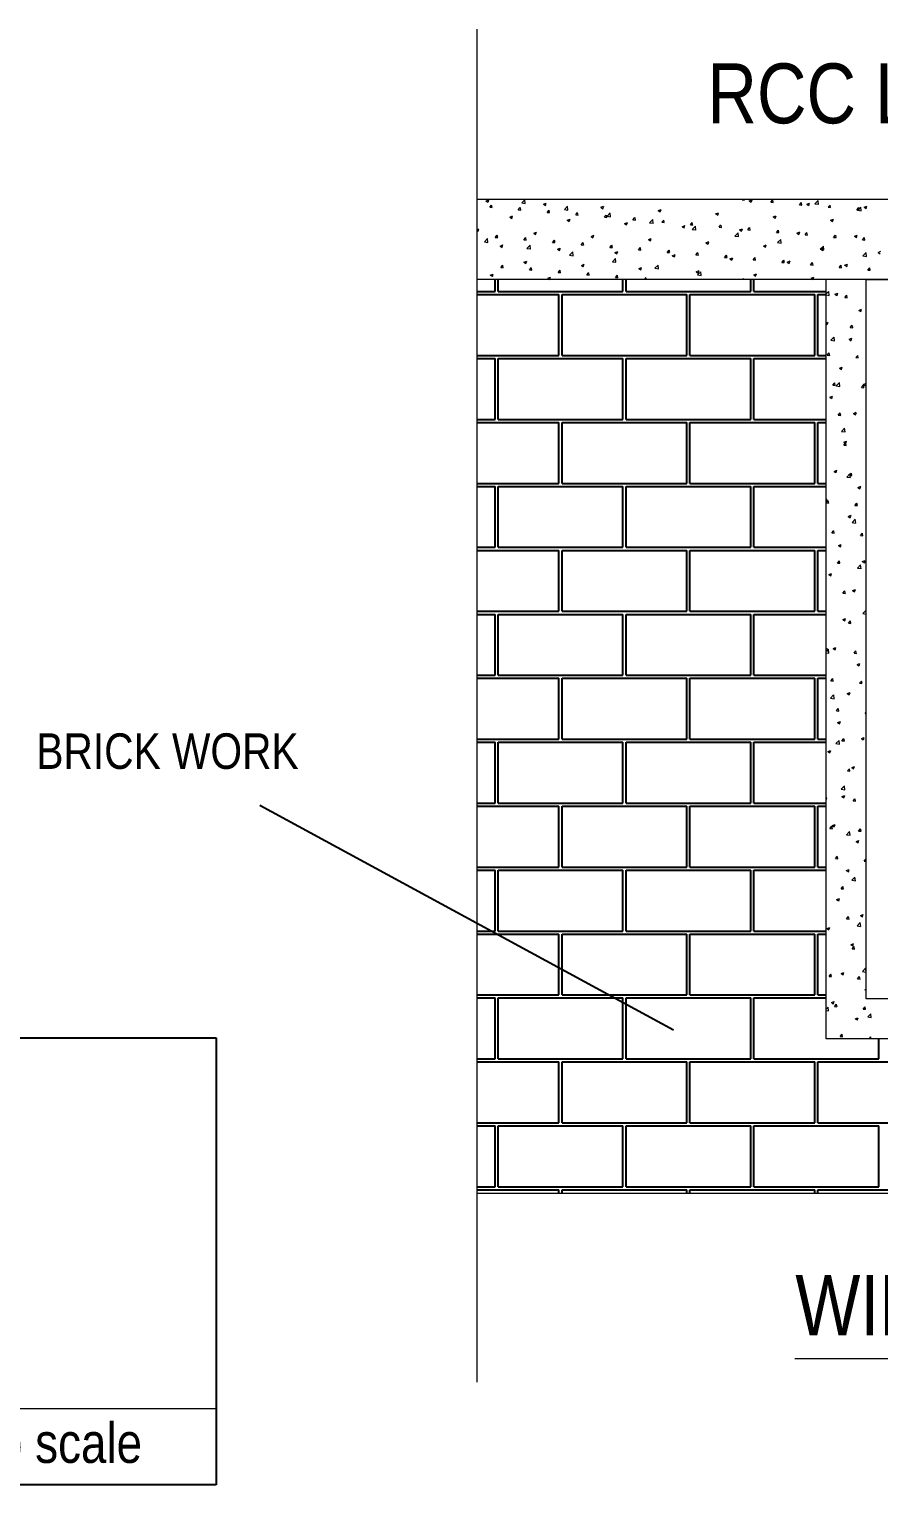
# Model space of a CAD drawing. Header units: metres. Extents: x 385023 to 385532, y 1408468 to 1408621.
# Drawn here: x 385192.37 to 385198.04, y 1408483.92 to 1408493.64 of the extents above; entities that cross this region are included whole.
import ezdxf

# ---------------------------------------------------------------- set-up
doc = ezdxf.new("R2010")
doc.units = ezdxf.units.M
doc.header["$MEASUREMENT"] = 0
doc.styles.add('stylus', font='ARIALN.TTF')

# ---------------------------------------------------------------- blocks, each defined once
blk = doc.blocks.new('A$C222665A7')
at = {"color": 3, "lineweight": 5}
for p, q in [((33.408, 3.605), (33.408, 14.096)), ((44.402, 12.775), (33.408, 12.775)), ((33.477, 12.763), (33.498, 12.772)), ((33.477, 12.763), (33.492, 12.753)), ((33.493, 12.753), (33.499, 12.771)), ((33.754, 12.748), (33.778, 12.773)), ((33.782, 12.743), (33.779, 12.773)), ((35.464, 12.772), (35.465, 12.775)), ((35.464, 12.772), (35.482, 12.771)), ((35.482, 12.77), (35.482, 12.775)), ((35.519, 12.764), (35.54, 12.772)), ((35.519, 12.764), (35.534, 12.754)), ((35.534, 12.753), (35.541, 12.772)), ((35.686, 12.753), (35.701, 12.771)), ((35.705, 12.751), (35.701, 12.77)), ((36.028, 12.742), (36.052, 12.767)), ((36.056, 12.737), (36.053, 12.767)), ((33.506, 12.714), (33.521, 12.732)), ((33.506, 12.714), (33.525, 12.713)), ((33.525, 12.712), (33.521, 12.732)), ((33.662, 12.638), (33.683, 12.647)), ((33.678, 12.628), (33.684, 12.646)), ((33.728, 12.695), (33.743, 12.713)), ((33.728, 12.695), (33.747, 12.693)), ((33.747, 12.693), (33.744, 12.712)), ((33.754, 12.748), (33.782, 12.744)), ((33.922, 12.738), (33.944, 12.747)), ((33.922, 12.738), (33.938, 12.728)), ((33.938, 12.728), (33.944, 12.746)), ((33.951, 12.675), (33.966, 12.693)), ((33.951, 12.675), (33.969, 12.674)), ((33.97, 12.674), (33.966, 12.693)), ((34.085, 12.697), (34.109, 12.722)), ((34.085, 12.697), (34.112, 12.692)), ((34.113, 12.692), (34.109, 12.721)), ((34.173, 12.656), (34.188, 12.674)), ((34.173, 12.656), (34.191, 12.654)), ((34.192, 12.654), (34.188, 12.673)), ((34.367, 12.714), (34.389, 12.722)), ((34.367, 12.714), (34.383, 12.703)), ((34.383, 12.703), (34.39, 12.722)), ((34.395, 12.637), (34.41, 12.654)), ((34.414, 12.635), (34.411, 12.654)), ((34.416, 12.645), (34.44, 12.671)), ((34.416, 12.645), (34.443, 12.641)), ((34.443, 12.641), (34.44, 12.67)), ((34.813, 12.689), (34.835, 12.697)), ((34.813, 12.689), (34.828, 12.678)), ((34.829, 12.678), (34.835, 12.697)), ((35.258, 12.664), (35.28, 12.672)), ((35.258, 12.664), (35.274, 12.654)), ((35.274, 12.653), (35.28, 12.672)), ((35.686, 12.753), (35.704, 12.751)), ((35.703, 12.639), (35.725, 12.647)), ((35.719, 12.628), (35.726, 12.647)), ((35.908, 12.734), (35.923, 12.751)), ((35.908, 12.734), (35.927, 12.732)), ((35.927, 12.732), (35.923, 12.751)), ((35.964, 12.739), (35.986, 12.747)), ((35.964, 12.739), (35.979, 12.729)), ((35.98, 12.728), (35.986, 12.747)), ((36.028, 12.742), (36.056, 12.738)), ((36.13, 12.714), (36.145, 12.732)), ((36.13, 12.714), (36.149, 12.712)), ((36.149, 12.712), (36.146, 12.732)), ((36.353, 12.695), (36.368, 12.712)), ((36.353, 12.695), (36.371, 12.693)), ((36.359, 12.691), (36.383, 12.716)), ((36.359, 12.691), (36.386, 12.686)), ((36.371, 12.693), (36.368, 12.712)), ((36.387, 12.686), (36.383, 12.716)), ((36.409, 12.714), (36.431, 12.723)), ((36.409, 12.714), (36.425, 12.704)), ((36.425, 12.704), (36.431, 12.722)), ((33.408, 12.541), (33.423, 12.547)), ((33.408, 12.534), (33.417, 12.528)), ((33.417, 12.528), (33.423, 12.547)), ((33.662, 12.638), (33.677, 12.628)), ((34.107, 12.614), (34.129, 12.622)), ((34.107, 12.614), (34.123, 12.603)), ((34.123, 12.603), (34.129, 12.622)), ((34.395, 12.637), (34.414, 12.635)), ((34.552, 12.589), (34.574, 12.597)), ((34.552, 12.589), (34.568, 12.578)), ((34.568, 12.578), (34.574, 12.597)), ((34.617, 12.617), (34.632, 12.635)), ((34.617, 12.617), (34.636, 12.615)), ((34.636, 12.615), (34.633, 12.635)), ((34.746, 12.594), (34.77, 12.619)), ((34.746, 12.594), (34.774, 12.59)), ((34.774, 12.589), (34.771, 12.619)), ((34.84, 12.598), (34.855, 12.615)), ((34.84, 12.598), (34.858, 12.596)), ((34.859, 12.596), (34.855, 12.615)), ((34.998, 12.564), (35.019, 12.572)), ((34.998, 12.564), (35.013, 12.554)), ((35.014, 12.553), (35.02, 12.572)), ((35.062, 12.578), (35.077, 12.596)), ((35.062, 12.578), (35.081, 12.577)), ((35.081, 12.576), (35.077, 12.596)), ((35.077, 12.543), (35.101, 12.568)), ((35.077, 12.543), (35.105, 12.539)), ((35.105, 12.538), (35.102, 12.568)), ((35.284, 12.559), (35.299, 12.577)), ((35.284, 12.559), (35.303, 12.557)), ((35.303, 12.557), (35.3, 12.576)), ((35.443, 12.539), (35.465, 12.548)), ((35.443, 12.539), (35.459, 12.529)), ((35.459, 12.528), (35.465, 12.547)), ((35.507, 12.539), (35.521, 12.557)), ((35.507, 12.539), (35.525, 12.538)), ((35.525, 12.537), (35.522, 12.557)), ((35.703, 12.639), (35.719, 12.629)), ((35.729, 12.52), (35.744, 12.538)), ((35.748, 12.518), (35.744, 12.537)), ((36.149, 12.614), (36.171, 12.623)), ((36.149, 12.614), (36.164, 12.604)), ((36.165, 12.604), (36.171, 12.622)), ((33.465, 12.446), (33.489, 12.471)), ((33.465, 12.446), (33.492, 12.442)), ((33.492, 12.441), (33.489, 12.471)), ((33.549, 12.481), (33.564, 12.499)), ((33.549, 12.481), (33.568, 12.48)), ((33.568, 12.479), (33.564, 12.499)), ((33.586, 12.414), (33.608, 12.422)), ((33.602, 12.403), (33.608, 12.422)), ((33.771, 12.462), (33.786, 12.48)), ((33.771, 12.462), (33.79, 12.46)), ((33.79, 12.46), (33.787, 12.479)), ((33.795, 12.395), (33.819, 12.42)), ((33.823, 12.39), (33.82, 12.42)), ((33.847, 12.514), (33.868, 12.522)), ((33.847, 12.514), (33.862, 12.503)), ((33.862, 12.503), (33.869, 12.522)), ((33.994, 12.442), (34.009, 12.46)), ((33.994, 12.442), (34.012, 12.441)), ((34.013, 12.44), (34.009, 12.46)), ((34.216, 12.423), (34.231, 12.441)), ((34.216, 12.423), (34.234, 12.421)), ((34.235, 12.421), (34.231, 12.44)), ((34.292, 12.489), (34.314, 12.497)), ((34.292, 12.489), (34.307, 12.478)), ((34.308, 12.478), (34.314, 12.497)), ((34.438, 12.403), (34.453, 12.421)), ((34.457, 12.402), (34.453, 12.421)), ((34.737, 12.464), (34.759, 12.472)), ((34.737, 12.464), (34.753, 12.454)), ((34.753, 12.453), (34.759, 12.472)), ((35.183, 12.439), (35.204, 12.448)), ((35.183, 12.439), (35.198, 12.429)), ((35.199, 12.429), (35.205, 12.447)), ((35.408, 12.491), (35.432, 12.517)), ((35.408, 12.491), (35.435, 12.487)), ((35.436, 12.487), (35.432, 12.516)), ((35.628, 12.414), (35.65, 12.423)), ((35.644, 12.404), (35.65, 12.422)), ((35.729, 12.52), (35.747, 12.518)), ((35.738, 12.44), (35.763, 12.465)), ((35.738, 12.44), (35.766, 12.436)), ((35.766, 12.436), (35.763, 12.465)), ((35.888, 12.514), (35.91, 12.523)), ((35.888, 12.514), (35.904, 12.504)), ((35.904, 12.504), (35.911, 12.522)), ((35.951, 12.5), (35.966, 12.518)), ((35.951, 12.5), (35.97, 12.499)), ((35.97, 12.498), (35.966, 12.518)), ((36.173, 12.481), (36.188, 12.499)), ((36.173, 12.481), (36.192, 12.479)), ((36.192, 12.479), (36.189, 12.498)), ((36.334, 12.49), (36.356, 12.498)), ((36.334, 12.49), (36.349, 12.479)), ((36.35, 12.479), (36.356, 12.498)), ((36.396, 12.462), (36.411, 12.479)), ((36.396, 12.462), (36.414, 12.46)), ((36.414, 12.46), (36.411, 12.479)), ((33.586, 12.414), (33.602, 12.403)), ((33.795, 12.395), (33.823, 12.391)), ((34.032, 12.389), (34.053, 12.397)), ((34.032, 12.389), (34.047, 12.379)), ((34.047, 12.378), (34.054, 12.397)), ((34.126, 12.344), (34.15, 12.369)), ((34.126, 12.344), (34.154, 12.339)), ((34.154, 12.339), (34.15, 12.368)), ((34.438, 12.403), (34.457, 12.402)), ((34.457, 12.292), (34.481, 12.317)), ((34.477, 12.364), (34.499, 12.372)), ((34.477, 12.364), (34.492, 12.354)), ((34.485, 12.288), (34.481, 12.317)), ((34.493, 12.353), (34.499, 12.372)), ((34.66, 12.384), (34.675, 12.402)), ((34.66, 12.384), (34.679, 12.382)), ((34.679, 12.382), (34.676, 12.402)), ((34.883, 12.365), (34.898, 12.382)), ((34.883, 12.365), (34.901, 12.363)), ((34.902, 12.363), (34.898, 12.382)), ((34.922, 12.339), (34.944, 12.348)), ((34.922, 12.339), (34.938, 12.329)), ((34.938, 12.329), (34.944, 12.347)), ((35.105, 12.345), (35.12, 12.363)), ((35.105, 12.345), (35.124, 12.344)), ((35.124, 12.343), (35.12, 12.363)), ((35.327, 12.326), (35.342, 12.343)), ((35.327, 12.326), (35.346, 12.324)), ((35.346, 12.324), (35.343, 12.343)), ((35.368, 12.314), (35.389, 12.323)), ((35.368, 12.314), (35.383, 12.304)), ((35.383, 12.304), (35.39, 12.322)), ((35.55, 12.306), (35.564, 12.324)), ((35.55, 12.306), (35.568, 12.305)), ((35.568, 12.304), (35.565, 12.324)), ((35.628, 12.414), (35.644, 12.404)), ((35.772, 12.287), (35.787, 12.305)), ((35.791, 12.285), (35.787, 12.304)), ((36.069, 12.389), (36.093, 12.414)), ((36.069, 12.389), (36.097, 12.385)), ((36.073, 12.39), (36.095, 12.398)), ((36.073, 12.39), (36.089, 12.379)), ((36.089, 12.379), (36.095, 12.398)), ((36.097, 12.384), (36.094, 12.414)), ((36.4, 12.338), (36.424, 12.363)), ((36.4, 12.338), (36.427, 12.333)), ((36.428, 12.333), (36.424, 12.362)), ((36.519, 12.365), (36.54, 12.373)), ((36.519, 12.365), (36.534, 12.354)), ((33.511, 12.189), (33.533, 12.197)), ((33.527, 12.178), (33.533, 12.197)), ((33.592, 12.248), (33.607, 12.266)), ((33.592, 12.248), (33.611, 12.247)), ((33.611, 12.246), (33.607, 12.266)), ((33.771, 12.289), (33.793, 12.297)), ((33.771, 12.289), (33.787, 12.279)), ((33.787, 12.278), (33.793, 12.297)), ((33.814, 12.229), (33.829, 12.247)), ((33.814, 12.229), (33.833, 12.227)), ((33.833, 12.227), (33.83, 12.246)), ((34.037, 12.209), (34.052, 12.227)), ((34.037, 12.209), (34.055, 12.208)), ((34.056, 12.207), (34.052, 12.227)), ((34.217, 12.264), (34.238, 12.273)), ((34.217, 12.264), (34.232, 12.254)), ((34.232, 12.253), (34.239, 12.272)), ((34.259, 12.19), (34.274, 12.208)), ((34.278, 12.188), (34.274, 12.207)), ((34.457, 12.292), (34.484, 12.288)), ((34.662, 12.239), (34.684, 12.248)), ((34.662, 12.239), (34.677, 12.229)), ((34.678, 12.229), (34.684, 12.247)), ((34.787, 12.241), (34.812, 12.266)), ((34.787, 12.241), (34.815, 12.237)), ((34.815, 12.236), (34.812, 12.266)), ((35.107, 12.215), (35.129, 12.223)), ((35.107, 12.215), (35.123, 12.204)), ((35.118, 12.19), (35.142, 12.215)), ((35.123, 12.204), (35.129, 12.223)), ((35.146, 12.185), (35.143, 12.214)), ((35.553, 12.19), (35.574, 12.198)), ((35.568, 12.179), (35.575, 12.198)), ((35.772, 12.287), (35.79, 12.285)), ((35.813, 12.29), (35.835, 12.298)), ((35.813, 12.29), (35.828, 12.279)), ((35.829, 12.279), (35.835, 12.298)), ((35.994, 12.267), (36.009, 12.285)), ((35.994, 12.267), (36.013, 12.266)), ((36.013, 12.265), (36.009, 12.285)), ((36.216, 12.248), (36.231, 12.266)), ((36.216, 12.248), (36.235, 12.246)), ((36.235, 12.246), (36.232, 12.265)), ((36.258, 12.265), (36.28, 12.273)), ((36.258, 12.265), (36.274, 12.254)), ((36.274, 12.254), (36.28, 12.273)), ((36.439, 12.228), (36.454, 12.246)), ((36.439, 12.228), (36.457, 12.227)), ((36.457, 12.227), (36.454, 12.246)), ((44.402, 12.155), (33.408, 12.155)), ((33.511, 12.189), (33.526, 12.179)), ((33.956, 12.164), (33.978, 12.173)), ((33.956, 12.164), (33.97, 12.155)), ((33.973, 12.155), (33.978, 12.172)), ((34.259, 12.19), (34.277, 12.188)), ((34.481, 12.17), (34.496, 12.188)), ((34.481, 12.17), (34.5, 12.169)), ((34.5, 12.168), (34.496, 12.188)), ((34.707, 12.155), (34.718, 12.169)), ((34.721, 12.155), (34.719, 12.168)), ((35.118, 12.19), (35.146, 12.185)), ((35.465, 12.155), (35.473, 12.163)), ((35.474, 12.155), (35.473, 12.163)), ((35.553, 12.19), (35.568, 12.179)), ((35.998, 12.165), (36.02, 12.173)), ((35.998, 12.165), (36.013, 12.155)), ((36.014, 12.155), (36.02, 12.173)), ((36.116, 6.267), (36.116, 12.155)), ((36.426, 6.577), (36.426, 12.155)), ((36.426, 12.155), (41.384, 12.155)), ((36.116, 12.042), (36.134, 12.061)), ((36.116, 12.035), (36.138, 12.031)), ((36.138, 12.031), (36.135, 12.061)), ((36.183, 12.04), (36.205, 12.048)), ((36.183, 12.04), (36.198, 12.03)), ((36.199, 12.029), (36.205, 12.048)), ((36.259, 12.015), (36.274, 12.033)), ((36.259, 12.015), (36.278, 12.013)), ((36.278, 12.013), (36.275, 12.032)), ((36.368, 11.915), (36.39, 11.924)), ((36.368, 11.915), (36.383, 11.905)), ((36.384, 11.905), (36.39, 11.923)), ((36.116, 11.819), (36.129, 11.824)), ((36.116, 11.81), (36.123, 11.805)), ((36.123, 11.805), (36.13, 11.823)), ((36.302, 11.782), (36.317, 11.8)), ((36.302, 11.782), (36.321, 11.78)), ((36.321, 11.78), (36.318, 11.799)), ((36.151, 11.683), (36.175, 11.708)), ((36.151, 11.683), (36.179, 11.678)), ((36.179, 11.678), (36.176, 11.707)), ((36.293, 11.691), (36.314, 11.699)), ((36.293, 11.691), (36.308, 11.68)), ((36.308, 11.68), (36.315, 11.699)), ((36.123, 11.568), (36.138, 11.586)), ((36.123, 11.568), (36.142, 11.566)), ((36.142, 11.566), (36.138, 11.586)), ((36.345, 11.549), (36.36, 11.566)), ((36.345, 11.549), (36.364, 11.547)), ((36.364, 11.547), (36.361, 11.566)), ((36.217, 11.466), (36.239, 11.474)), ((36.217, 11.466), (36.233, 11.456)), ((36.233, 11.455), (36.239, 11.474)), ((36.166, 11.335), (36.181, 11.353)), ((36.166, 11.335), (36.185, 11.333)), ((36.185, 11.333), (36.181, 11.352)), ((36.192, 11.329), (36.217, 11.355)), ((36.192, 11.329), (36.22, 11.325)), ((36.22, 11.325), (36.217, 11.354)), ((36.388, 11.316), (36.403, 11.333)), ((36.388, 11.316), (36.407, 11.314)), ((36.402, 11.341), (36.424, 11.35)), ((36.402, 11.341), (36.418, 11.331)), ((36.407, 11.314), (36.404, 11.333)), ((36.418, 11.33), (36.424, 11.349)), ((36.142, 11.241), (36.163, 11.25)), ((36.142, 11.241), (36.157, 11.231)), ((36.158, 11.231), (36.164, 11.249)), ((36.209, 11.102), (36.224, 11.12)), ((36.209, 11.102), (36.228, 11.1)), ((36.228, 11.1), (36.224, 11.119)), ((36.327, 11.116), (36.348, 11.125)), ((36.327, 11.116), (36.342, 11.106)), ((36.343, 11.106), (36.349, 11.124)), ((36.234, 10.976), (36.258, 11.001)), ((36.234, 10.976), (36.261, 10.972)), ((36.261, 10.972), (36.258, 11.001)), ((36.251, 10.892), (36.273, 10.9)), ((36.251, 10.892), (36.267, 10.881)), ((36.252, 10.869), (36.267, 10.887)), ((36.252, 10.869), (36.271, 10.867)), ((36.267, 10.881), (36.273, 10.9)), ((36.271, 10.867), (36.267, 10.886)), ((36.176, 10.667), (36.198, 10.675)), ((36.176, 10.667), (36.191, 10.657)), ((36.192, 10.656), (36.198, 10.675)), ((36.275, 10.623), (36.299, 10.648)), ((36.275, 10.623), (36.302, 10.619)), ((36.295, 10.636), (36.31, 10.654)), ((36.295, 10.636), (36.314, 10.634)), ((36.303, 10.619), (36.299, 10.648)), ((36.314, 10.634), (36.31, 10.653)), ((36.361, 10.542), (36.383, 10.551)), ((36.361, 10.542), (36.376, 10.532)), ((36.377, 10.532), (36.383, 10.55)), ((36.116, 10.448), (36.122, 10.451)), ((36.116, 10.432), (36.123, 10.45)), ((36.116, 10.422), (36.131, 10.44)), ((36.116, 10.432), (36.116, 10.432)), ((36.116, 10.422), (36.134, 10.42)), ((36.135, 10.42), (36.131, 10.44)), ((36.338, 10.403), (36.353, 10.42)), ((36.338, 10.403), (36.357, 10.401)), ((36.357, 10.401), (36.353, 10.42)), ((36.286, 10.318), (36.307, 10.326)), ((36.286, 10.318), (36.301, 10.307)), ((36.301, 10.307), (36.308, 10.326)), ((36.316, 10.27), (36.34, 10.295)), ((36.344, 10.265), (36.34, 10.295)), ((36.159, 10.189), (36.174, 10.207)), ((36.159, 10.189), (36.177, 10.187)), ((36.178, 10.187), (36.174, 10.206)), ((36.316, 10.27), (36.343, 10.266)), ((36.381, 10.17), (36.396, 10.187)), ((36.381, 10.17), (36.4, 10.168)), ((36.4, 10.168), (36.396, 10.187)), ((36.21, 10.093), (36.232, 10.101)), ((36.21, 10.093), (36.226, 10.082)), ((36.226, 10.082), (36.232, 10.101)), ((36.202, 9.956), (36.217, 9.974)), ((36.202, 9.956), (36.22, 9.954)), ((36.221, 9.954), (36.217, 9.973)), ((36.357, 9.917), (36.381, 9.942)), ((36.385, 9.912), (36.381, 9.942)), ((36.395, 9.968), (36.417, 9.976)), ((36.395, 9.968), (36.411, 9.958)), ((36.411, 9.957), (36.417, 9.976)), ((36.424, 9.936), (36.426, 9.938)), ((36.424, 9.936), (36.426, 9.936)), ((36.135, 9.868), (36.156, 9.876)), ((36.135, 9.868), (36.15, 9.858)), ((36.15, 9.857), (36.157, 9.876)), ((36.357, 9.917), (36.384, 9.913)), ((36.245, 9.723), (36.26, 9.741)), ((36.245, 9.723), (36.263, 9.721)), ((36.264, 9.721), (36.26, 9.74)), ((36.32, 9.743), (36.341, 9.752)), ((36.32, 9.743), (36.335, 9.733)), ((36.335, 9.733), (36.342, 9.751)), ((36.244, 9.519), (36.266, 9.527)), ((36.244, 9.519), (36.26, 9.508)), ((36.26, 9.508), (36.266, 9.527)), ((36.288, 9.49), (36.303, 9.508)), ((36.288, 9.49), (36.306, 9.488)), ((36.307, 9.488), (36.303, 9.507)), ((36.398, 9.564), (36.422, 9.589)), ((36.398, 9.564), (36.425, 9.559)), ((36.426, 9.56), (36.422, 9.589)), ((36.116, 9.285), (36.123, 9.294)), ((36.116, 9.27), (36.132, 9.287)), ((36.116, 9.275), (36.127, 9.274)), ((36.116, 9.261), (36.136, 9.258)), ((36.127, 9.274), (36.124, 9.294)), ((36.136, 9.257), (36.133, 9.287)), ((36.169, 9.294), (36.191, 9.302)), ((36.169, 9.294), (36.184, 9.284)), ((36.185, 9.283), (36.191, 9.302)), ((36.331, 9.257), (36.346, 9.274)), ((36.331, 9.257), (36.349, 9.255)), ((36.35, 9.255), (36.346, 9.274)), ((36.354, 9.169), (36.376, 9.178)), ((36.354, 9.169), (36.369, 9.159)), ((36.37, 9.158), (36.376, 9.177)), ((36.151, 9.043), (36.166, 9.061)), ((36.151, 9.043), (36.17, 9.041)), ((36.17, 9.041), (36.167, 9.06)), ((36.374, 9.024), (36.389, 9.041)), ((36.393, 9.022), (36.389, 9.041)), ((36.149, 8.909), (36.173, 8.934)), ((36.177, 8.904), (36.174, 8.933)), ((36.278, 8.944), (36.3, 8.953)), ((36.278, 8.944), (36.294, 8.934)), ((36.294, 8.934), (36.301, 8.953)), ((36.374, 9.024), (36.392, 9.022)), ((36.149, 8.909), (36.177, 8.904)), ((36.194, 8.81), (36.209, 8.828)), ((36.194, 8.81), (36.213, 8.808)), ((36.213, 8.808), (36.21, 8.827)), ((36.203, 8.72), (36.225, 8.728)), ((36.203, 8.72), (36.218, 8.709)), ((36.219, 8.709), (36.225, 8.728)), ((36.417, 8.79), (36.426, 8.801)), ((36.417, 8.79), (36.426, 8.79)), ((36.19, 8.556), (36.215, 8.581)), ((36.218, 8.551), (36.215, 8.58)), ((36.237, 8.577), (36.252, 8.595)), ((36.256, 8.575), (36.253, 8.594)), ((36.388, 8.595), (36.41, 8.603)), ((36.388, 8.595), (36.403, 8.585)), ((36.404, 8.584), (36.41, 8.603)), ((36.128, 8.495), (36.149, 8.503)), ((36.128, 8.495), (36.143, 8.485)), ((36.143, 8.484), (36.15, 8.503)), ((36.19, 8.556), (36.218, 8.551)), ((36.237, 8.577), (36.256, 8.575)), ((36.28, 8.344), (36.295, 8.361)), ((36.299, 8.342), (36.296, 8.361)), ((36.313, 8.37), (36.334, 8.379)), ((36.313, 8.37), (36.328, 8.36)), ((36.328, 8.36), (36.335, 8.378)), ((36.28, 8.344), (36.299, 8.342)), ((36.12, 8.128), (36.116, 8.148)), ((36.116, 8.147), (36.116, 8.148)), ((36.116, 8.129), (36.12, 8.128)), ((36.231, 8.202), (36.256, 8.228)), ((36.231, 8.202), (36.259, 8.198)), ((36.237, 8.146), (36.259, 8.154)), ((36.237, 8.146), (36.253, 8.135)), ((36.253, 8.135), (36.259, 8.154)), ((36.259, 8.198), (36.256, 8.227)), ((36.323, 8.111), (36.338, 8.128)), ((36.342, 8.109), (36.339, 8.128)), ((36.323, 8.111), (36.342, 8.109)), ((36.422, 8.021), (36.426, 8.022)), ((36.422, 8.021), (36.426, 8.019)), ((36.144, 7.897), (36.159, 7.915)), ((36.163, 7.895), (36.159, 7.914)), ((36.162, 7.921), (36.184, 7.929)), ((36.162, 7.921), (36.177, 7.91)), ((36.178, 7.91), (36.184, 7.929)), ((36.144, 7.897), (36.163, 7.895)), ((36.273, 7.849), (36.297, 7.874)), ((36.273, 7.849), (36.3, 7.845)), ((36.3, 7.845), (36.297, 7.874)), ((36.347, 7.796), (36.369, 7.804)), ((36.347, 7.796), (36.362, 7.786)), ((36.363, 7.785), (36.369, 7.804)), ((36.366, 7.878), (36.381, 7.895)), ((36.366, 7.878), (36.385, 7.876)), ((36.385, 7.876), (36.382, 7.895)), ((36.187, 7.664), (36.202, 7.682)), ((36.206, 7.662), (36.202, 7.681)), ((36.187, 7.664), (36.206, 7.662)), ((36.271, 7.571), (36.293, 7.58)), ((36.271, 7.571), (36.287, 7.561)), ((36.287, 7.561), (36.293, 7.579)), ((36.409, 7.644), (36.424, 7.662)), ((36.409, 7.644), (36.426, 7.643)), ((36.426, 7.657), (36.425, 7.662)), ((36.314, 7.496), (36.338, 7.521)), ((36.314, 7.496), (36.341, 7.492)), ((36.342, 7.491), (36.338, 7.521)), ((36.196, 7.347), (36.218, 7.355)), ((36.196, 7.347), (36.211, 7.336)), ((36.212, 7.336), (36.218, 7.355)), ((36.23, 7.431), (36.245, 7.449)), ((36.23, 7.431), (36.249, 7.429)), ((36.249, 7.429), (36.245, 7.448)), ((36.381, 7.222), (36.403, 7.23)), ((36.397, 7.211), (36.403, 7.23)), ((36.121, 7.122), (36.142, 7.13)), ((36.121, 7.122), (36.136, 7.112)), ((36.136, 7.111), (36.143, 7.13)), ((36.273, 7.198), (36.288, 7.215)), ((36.273, 7.198), (36.292, 7.196)), ((36.292, 7.196), (36.288, 7.215)), ((36.355, 7.143), (36.379, 7.168)), ((36.355, 7.143), (36.382, 7.139)), ((36.383, 7.138), (36.379, 7.168)), ((36.381, 7.222), (36.396, 7.212)), ((36.306, 6.997), (36.327, 7.006)), ((36.321, 6.987), (36.328, 7.005)), ((36.306, 6.997), (36.321, 6.987)), ((36.316, 6.965), (36.331, 6.982)), ((36.316, 6.965), (36.335, 6.963)), ((36.335, 6.963), (36.331, 6.982)), ((36.23, 6.773), (36.252, 6.781)), ((36.23, 6.773), (36.246, 6.762)), ((36.246, 6.762), (36.252, 6.781)), ((36.396, 6.79), (36.42, 6.815)), ((36.396, 6.79), (36.423, 6.785)), ((36.424, 6.785), (36.42, 6.815)), ((36.137, 6.751), (36.152, 6.769)), ((36.137, 6.751), (36.155, 6.749)), ((36.156, 6.749), (36.152, 6.768)), ((36.359, 6.732), (36.374, 6.749)), ((36.359, 6.732), (36.378, 6.73)), ((36.378, 6.73), (36.374, 6.749)), ((36.155, 6.548), (36.176, 6.556)), ((36.155, 6.548), (36.17, 6.537)), ((36.171, 6.537), (36.177, 6.556)), ((36.415, 6.648), (36.426, 6.652)), ((36.415, 6.648), (36.426, 6.641)), ((41.384, 6.577), (36.426, 6.577)), ((36.116, 6.498), (36.13, 6.513)), ((36.116, 6.486), (36.134, 6.484)), ((36.134, 6.483), (36.131, 6.513)), ((36.18, 6.518), (36.195, 6.536)), ((36.18, 6.518), (36.198, 6.516)), ((36.199, 6.516), (36.195, 6.535)), ((36.402, 6.498), (36.417, 6.516)), ((36.402, 6.498), (36.421, 6.497)), ((36.421, 6.496), (36.417, 6.516)), ((36.437, 6.437), (36.461, 6.462)), ((36.437, 6.437), (36.464, 6.432)), ((36.465, 6.432), (36.461, 6.461)), ((36.34, 6.423), (36.361, 6.431)), ((36.34, 6.423), (36.355, 6.413)), ((36.356, 6.412), (36.362, 6.431)), ((41.694, 6.267), (36.116, 6.267)), ((36.223, 6.285), (36.238, 6.303)), ((36.223, 6.285), (36.241, 6.283)), ((36.242, 6.283), (36.238, 6.302)), ((36.447, 6.267), (36.46, 6.283)), ((36.463, 6.267), (36.46, 6.283)), ((44.402, 5.069), (33.408, 5.069)), ((35.872, 3.789), (42.019, 3.789)), ((28.655, 3.402), (31.385, 3.402)), ((31.385, 3.402), (31.385, 2.809)), ((31.385, 2.809), (28.655, 2.809))]:
    blk.add_line(p, q, dxfattribs=at)
at = {"color": 8}
for p, q in [((33.548, 12.061), (33.548, 12.155)), ((33.571, 12.061), (33.571, 12.155)), ((34.539, 12.061), (34.539, 12.155)), ((34.563, 12.061), (34.563, 12.155)), ((35.531, 12.061), (35.531, 12.155)), ((35.554, 12.061), (35.554, 12.155)), ((33.408, 12.061), (33.548, 12.061)), ((33.408, 12.038), (34.043, 12.038)), ((33.571, 12.061), (34.539, 12.061)), ((34.043, 11.565), (34.043, 12.038)), ((34.067, 11.565), (34.067, 12.038)), ((34.067, 12.038), (35.035, 12.038)), ((34.563, 12.061), (35.531, 12.061)), ((35.035, 11.565), (35.035, 12.038)), ((35.058, 11.565), (35.058, 12.038)), ((35.058, 12.038), (36.027, 12.038)), ((35.554, 12.061), (36.116, 12.061)), ((36.027, 11.565), (36.027, 12.038)), ((36.05, 11.565), (36.05, 12.038)), ((36.05, 12.038), (36.116, 12.038)), ((33.408, 11.565), (34.043, 11.565)), ((33.408, 11.542), (33.548, 11.542)), ((33.548, 11.069), (33.548, 11.542)), ((33.571, 11.069), (33.571, 11.542)), ((33.571, 11.542), (34.539, 11.542)), ((34.067, 11.565), (35.035, 11.565)), ((34.539, 11.069), (34.539, 11.542)), ((34.563, 11.069), (34.563, 11.542)), ((34.563, 11.542), (35.531, 11.542)), ((35.058, 11.565), (36.027, 11.565)), ((35.531, 11.069), (35.531, 11.542)), ((35.554, 11.069), (35.554, 11.542)), ((35.554, 11.542), (36.116, 11.542)), ((36.05, 11.565), (36.116, 11.565)), ((33.408, 11.069), (33.548, 11.069)), ((33.571, 11.069), (34.539, 11.069)), ((34.563, 11.069), (35.531, 11.069)), ((35.554, 11.069), (36.116, 11.069)), ((33.408, 11.046), (34.043, 11.046)), ((34.043, 10.573), (34.043, 11.046)), ((34.067, 10.573), (34.067, 11.046)), ((34.067, 11.046), (35.035, 11.046)), ((35.035, 10.573), (35.035, 11.046)), ((35.058, 10.573), (35.058, 11.046)), ((35.058, 11.046), (36.027, 11.046)), ((36.027, 10.573), (36.027, 11.046)), ((36.05, 10.573), (36.05, 11.046)), ((36.05, 11.046), (36.116, 11.046)), ((33.408, 10.573), (34.043, 10.573)), ((33.408, 10.55), (33.548, 10.55)), ((33.548, 10.078), (33.548, 10.55)), ((33.571, 10.078), (33.571, 10.55)), ((33.571, 10.55), (34.539, 10.55)), ((34.067, 10.573), (35.035, 10.573)), ((34.539, 10.078), (34.539, 10.55)), ((34.563, 10.078), (34.563, 10.55)), ((34.563, 10.55), (35.531, 10.55)), ((35.058, 10.573), (36.027, 10.573)), ((35.531, 10.078), (35.531, 10.55)), ((35.554, 10.078), (35.554, 10.55)), ((35.554, 10.55), (36.116, 10.55)), ((36.05, 10.573), (36.116, 10.573)), ((33.408, 10.078), (33.548, 10.078)), ((33.408, 10.054), (34.043, 10.054)), ((33.571, 10.078), (34.539, 10.078)), ((34.043, 9.582), (34.043, 10.054)), ((34.067, 9.582), (34.067, 10.054)), ((34.067, 10.054), (35.035, 10.054)), ((34.563, 10.078), (35.531, 10.078)), ((35.035, 9.582), (35.035, 10.054)), ((35.058, 9.582), (35.058, 10.054)), ((35.058, 10.054), (36.027, 10.054)), ((35.554, 10.078), (36.116, 10.078)), ((36.027, 9.582), (36.027, 10.054)), ((36.05, 9.582), (36.05, 10.054)), ((36.05, 10.054), (36.116, 10.054)), ((33.408, 9.582), (34.043, 9.582)), ((33.408, 9.558), (33.548, 9.558)), ((33.548, 9.086), (33.548, 9.558)), ((33.571, 9.086), (33.571, 9.558)), ((33.571, 9.558), (34.539, 9.558)), ((34.067, 9.582), (35.035, 9.582)), ((34.539, 9.086), (34.539, 9.558)), ((34.563, 9.086), (34.563, 9.558)), ((34.563, 9.558), (35.531, 9.558)), ((35.058, 9.582), (36.027, 9.582)), ((35.531, 9.086), (35.531, 9.558)), ((35.554, 9.086), (35.554, 9.558)), ((35.554, 9.558), (36.116, 9.558)), ((36.05, 9.582), (36.116, 9.582)), ((33.408, 9.086), (33.548, 9.086)), ((33.408, 9.063), (34.043, 9.063)), ((33.571, 9.086), (34.539, 9.086)), ((34.043, 8.59), (34.043, 9.063)), ((34.067, 8.59), (34.067, 9.063)), ((34.067, 9.063), (35.035, 9.063)), ((34.563, 9.086), (35.531, 9.086)), ((35.035, 8.59), (35.035, 9.063)), ((35.058, 8.59), (35.058, 9.063)), ((35.058, 9.063), (36.027, 9.063)), ((35.554, 9.086), (36.116, 9.086)), ((36.027, 8.59), (36.027, 9.063)), ((36.05, 8.59), (36.05, 9.063)), ((36.05, 9.063), (36.116, 9.063)), ((33.408, 8.59), (34.043, 8.59)), ((34.067, 8.59), (35.035, 8.59)), ((35.058, 8.59), (36.027, 8.59)), ((36.05, 8.59), (36.116, 8.59)), ((33.408, 8.567), (33.548, 8.567)), ((33.548, 8.094), (33.548, 8.567)), ((33.571, 8.094), (33.571, 8.567)), ((33.571, 8.567), (34.539, 8.567)), ((34.539, 8.094), (34.539, 8.567)), ((34.563, 8.094), (34.563, 8.567)), ((34.563, 8.567), (35.531, 8.567)), ((35.531, 8.094), (35.531, 8.567)), ((35.554, 8.094), (35.554, 8.567)), ((35.554, 8.567), (36.116, 8.567)), ((33.408, 8.094), (33.548, 8.094)), ((33.408, 8.071), (34.043, 8.071)), ((33.571, 8.094), (34.539, 8.094)), ((34.043, 7.598), (34.043, 8.071)), ((34.067, 7.598), (34.067, 8.071)), ((34.067, 8.071), (35.035, 8.071)), ((34.563, 8.094), (35.531, 8.094)), ((35.035, 7.598), (35.035, 8.071)), ((35.058, 7.598), (35.058, 8.071)), ((35.058, 8.071), (36.027, 8.071)), ((35.554, 8.094), (36.116, 8.094)), ((36.027, 7.598), (36.027, 8.071)), ((36.05, 7.598), (36.05, 8.071)), ((36.05, 8.071), (36.116, 8.071)), ((33.408, 7.598), (34.043, 7.598)), ((33.408, 7.575), (33.548, 7.575)), ((33.548, 7.103), (33.548, 7.575)), ((33.571, 7.103), (33.571, 7.575)), ((33.571, 7.575), (34.539, 7.575)), ((34.067, 7.598), (35.035, 7.598)), ((34.539, 7.103), (34.539, 7.575)), ((34.563, 7.103), (34.563, 7.575)), ((34.563, 7.575), (35.531, 7.575)), ((35.058, 7.598), (36.027, 7.598)), ((35.531, 7.103), (35.531, 7.575)), ((35.554, 7.103), (35.554, 7.575)), ((35.554, 7.575), (36.116, 7.575)), ((36.05, 7.598), (36.116, 7.598)), ((33.408, 7.103), (33.548, 7.103)), ((33.408, 7.079), (34.043, 7.079)), ((33.571, 7.103), (34.539, 7.103)), ((34.043, 6.607), (34.043, 7.079)), ((34.067, 6.607), (34.067, 7.079)), ((34.067, 7.079), (35.035, 7.079)), ((34.563, 7.103), (35.531, 7.103)), ((35.035, 6.607), (35.035, 7.079)), ((35.058, 6.607), (35.058, 7.079)), ((35.058, 7.079), (36.027, 7.079)), ((35.554, 7.103), (36.116, 7.103)), ((36.027, 6.607), (36.027, 7.079)), ((36.05, 6.607), (36.05, 7.079)), ((36.05, 7.079), (36.116, 7.079)), ((33.408, 6.607), (34.043, 6.607)), ((33.408, 6.584), (33.548, 6.584)), ((33.548, 6.111), (33.548, 6.584)), ((33.571, 6.111), (33.571, 6.584)), ((33.571, 6.584), (34.539, 6.584)), ((34.067, 6.607), (35.035, 6.607)), ((34.539, 6.111), (34.539, 6.584)), ((34.563, 6.111), (34.563, 6.584)), ((34.563, 6.584), (35.531, 6.584)), ((35.058, 6.607), (36.027, 6.607)), ((35.531, 6.111), (35.531, 6.584)), ((35.554, 6.111), (35.554, 6.584)), ((35.554, 6.584), (36.116, 6.584)), ((36.05, 6.607), (36.116, 6.607)), ((36.523, 6.111), (36.523, 6.267)), ((33.408, 6.111), (33.548, 6.111)), ((33.571, 6.111), (34.539, 6.111)), ((34.563, 6.111), (35.531, 6.111)), ((35.554, 6.111), (36.523, 6.111)), ((33.408, 6.088), (34.043, 6.088)), ((34.043, 5.615), (34.043, 6.088)), ((34.067, 5.615), (34.067, 6.088)), ((34.067, 6.088), (35.035, 6.088)), ((35.035, 5.615), (35.035, 6.088)), ((35.058, 5.615), (35.058, 6.088)), ((35.058, 6.088), (36.027, 6.088)), ((36.027, 5.615), (36.027, 6.088)), ((36.05, 5.615), (36.05, 6.088)), ((36.05, 6.088), (37.018, 6.088)), ((33.408, 5.615), (34.043, 5.615)), ((33.408, 5.592), (33.548, 5.592)), ((33.548, 5.119), (33.548, 5.592)), ((33.571, 5.119), (33.571, 5.592)), ((33.571, 5.592), (34.539, 5.592)), ((34.067, 5.615), (35.035, 5.615)), ((34.539, 5.119), (34.539, 5.592)), ((34.563, 5.119), (34.563, 5.592)), ((34.563, 5.592), (35.531, 5.592)), ((35.058, 5.615), (36.027, 5.615)), ((35.531, 5.119), (35.531, 5.592)), ((35.554, 5.119), (35.554, 5.592)), ((35.554, 5.592), (36.523, 5.592)), ((36.05, 5.615), (37.018, 5.615)), ((36.523, 5.119), (36.523, 5.592)), ((33.408, 5.119), (33.548, 5.119)), ((33.408, 5.096), (34.043, 5.096)), ((33.571, 5.119), (34.539, 5.119)), ((34.043, 5.069), (34.043, 5.096)), ((34.067, 5.069), (34.067, 5.096)), ((34.067, 5.096), (35.035, 5.096)), ((34.563, 5.119), (35.531, 5.119)), ((35.035, 5.069), (35.035, 5.096)), ((35.058, 5.069), (35.058, 5.096)), ((35.058, 5.096), (36.027, 5.096)), ((35.554, 5.119), (36.523, 5.119)), ((36.027, 5.069), (36.027, 5.096)), ((36.05, 5.069), (36.05, 5.096)), ((36.05, 5.096), (37.018, 5.096))]:
    blk.add_line(p, q, dxfattribs=at)
at = {"color": 3}
for p, q in [((31.725, 8.079), (34.931, 6.338)), ((15.075, 6.274), (31.385, 6.274)), ((31.385, 6.274), (31.385, 2.809)), ((31.385, 2.809), (15.075, 2.809))]:
    blk.add_line(p, q, dxfattribs=at)
at = {"color": 3, "lineweight": 5, "style": 'stylus'}
for s, height, p in [('RCC LINTEL BAND', 0.46482, (35.194, 13.365)), ('BRICK WORK', 0.2755, (29.991, 8.36)), ('WINDOW OPENING', 0.46611, (35.876, 3.969)), ('not to scale', 0.30988, (28.995, 2.979))]:
    blk.add_text(s, height=height, dxfattribs=at).set_placement(p)

msp = doc.modelspace()

# ---------------------------------------------------------------- block references
at = {"color": 230, "xscale": 0.8610685105425462, "yscale": 0.8610685105425462, "zscale": 0.8610685105425462}
msp.add_blockref('A$C222665A7', (385166.595, 1408481.5056, 0.0252), dxfattribs=at)

doc.saveas('drawing.dxf')
